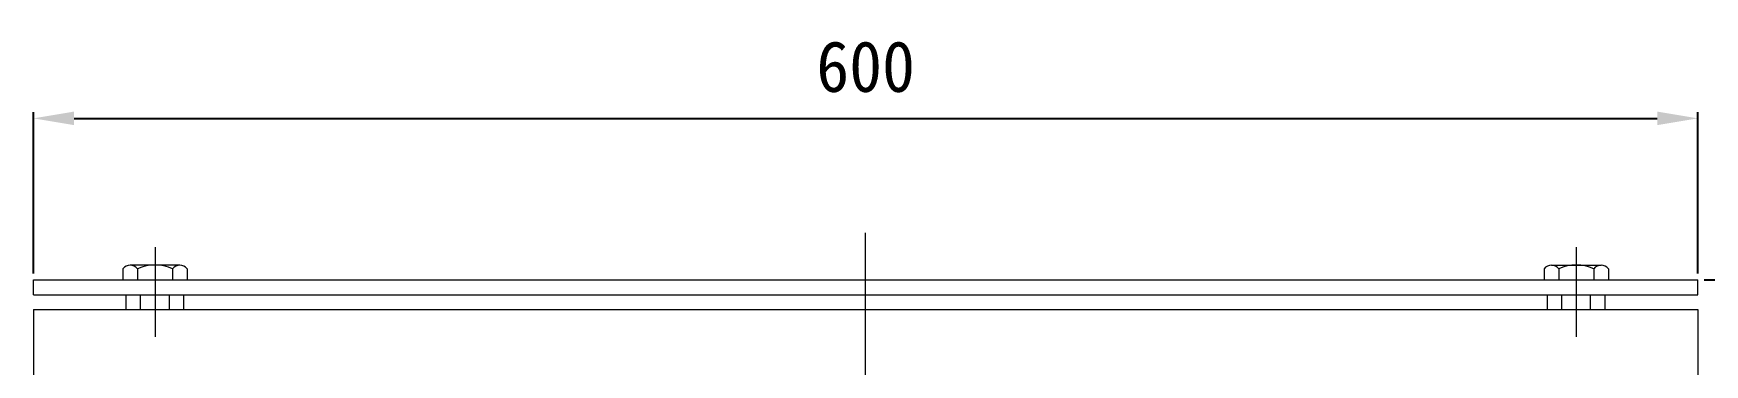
# Model space of a CAD drawing. Extents: x 48642 to 53239, y 28011 to 31798.
# Drawn here: x 51333 to 51990, y 30521 to 30651 of the extents above; entities that cross this region are included whole.
import ezdxf

# ---------------------------------------------------------------- set-up
doc = ezdxf.new("R2010")
doc.units = 0
doc.header["$LTSCALE"] = 80
doc.header["$PDMODE"] = 3
doc.linetypes.add('A-CENTR01', pattern=[2, 1.25, -0.25, 0.25, -0.25])
doc.linetypes.add('CENTER', pattern=[2, 1.25, -0.25, 0.25, -0.25])
doc.layers.get('Defpoints').update_dxf_attribs({"linetype": 'CONTINUOUS'})
for name, color, linetype in [('TN-CNTL', 1, 'A-CENTR01'), ('TN-DIMS', 1, 'CONTINUOUS'), ('TN-STEL', 3, 'CONTINUOUS')]:
    doc.layers.add(name, color=color, linetype=linetype)
doc.styles.get("Standard").update_dxf_attribs({"font": 'GulimChe.ttf'})
doc.dimstyles.get("Standard").update_dxf_attribs({"dimtxt": 3, "dimasz": 3, "dimexe": 2, "dimexo": 3, "dimgap": 1, "dimtad": 1, "dimdec": 0, "dimzin": 9, "dimdsep": 32, "dimlunit": 6, "dimtxsty": 'Standard', "dimcen": 1, "dimaunit": 1, "dimadec": 0, "dimazin": 0, "dimtfac": 1, "dimtdec": 0, "dimtix": 1, "dimtmove": 2, "dimatfit": 3, "dimfxl": 0, "dimtvp": 2, "dimtolj": 1, "dimtzin": 0, "dimlwd": -1, "dimlwe": -1, "dimarcsym": 0})

# ---------------------------------------------------------------- blocks, each defined once
blk = doc.blocks.new('*D8')
at = {"layer": 'Defpoints', "color": 0}
for p in [(51987.23, 30618.13), (51333.1, 30554.74), (51987.23, 30554.74)]:
    blk.add_point(p, dxfattribs=at)
at = {"layer": 'TN-DIMS', "color": 0}
for p, q in [((51333.1, 30557.14), (51333.1, 30620.53)), ((51349.1, 30618.13), (51971.23, 30618.13)), ((51987.23, 30557.14), (51987.23, 30620.53))]:
    blk.add_line(p, q, dxfattribs=at)
for points in [[(51349.1, 30620.8), (51349.1, 30615.47), (51333.1, 30618.13)], [(51971.23, 30620.8), (51971.23, 30615.47), (51987.23, 30618.13)]]:
    blk.add_solid(points, dxfattribs=at)
at = {"layer": 'TN-DIMS', "color": 3, "insert": (51660.16, 30638.36), "char_height": 20, "attachment_point": 5}
blk.add_mtext('\\A1;600', dxfattribs=at)
blk = doc.blocks.new('*D9')
at = {"layer": 'Defpoints', "color": 0}
for p in [(51987.23, 30554.74), (52216.66, 30554.74), (51987.23, 28280.44)]:
    blk.add_point(p, dxfattribs=at)
at = {"layer": 'TN-DIMS', "color": 0}
for p, q in [((51989.63, 30554.74), (52219.06, 30554.74)), ((52216.66, 28296.44), (52216.66, 30538.74)), ((51989.63, 28280.44), (52219.06, 28280.44))]:
    blk.add_line(p, q, dxfattribs=at)
for points in [[(52213.99, 30538.74), (52219.33, 30538.74), (52216.66, 30554.74)], [(52213.99, 28296.44), (52219.33, 28296.44), (52216.66, 28280.44)]]:
    blk.add_solid(points, dxfattribs=at)
at = {"layer": 'TN-DIMS', "color": 3, "insert": (52195.18, 29417.59), "char_height": 20, "attachment_point": 5, "rotation": 90}
blk.add_mtext('\\A1;2,200', dxfattribs=at)

msp = doc.modelspace()

# ---------------------------------------------------------------- linework, layer by layer
at = {"layer": 'TN-CNTL', "linetype": 'CENTER', "lineweight": 13}
for p, q in [((51660.16, 28234.39), (51660.16, 30573.17)), ((51380.89, 30567.5), (51380.89, 30532.36)), ((51939.43, 30567.5), (51939.43, 30532.36))]:
    msp.add_line(p, q, dxfattribs=at)
at = {"layer": 'TN-STEL', "lineweight": 13}
for p, q in [((51368.28, 30559.08), (51368.28, 30554.74)), ((51390.65, 30560.49), (51371.13, 30560.49)), ((51373.98, 30559.08), (51373.98, 30554.74)), ((51387.8, 30559.08), (51387.8, 30554.74)), ((51393.5, 30559.08), (51393.5, 30554.74)), ((51926.82, 30559.08), (51926.82, 30554.74)), ((51929.67, 30560.49), (51949.19, 30560.49)), ((51932.53, 30559.08), (51932.53, 30554.74)), ((51946.34, 30559.08), (51946.34, 30554.74)), ((51952.05, 30559.08), (51952.05, 30554.74)), ((51333.1, 30554.74), (51987.23, 30554.74)), ((51333.1, 30548.84), (51333.1, 30554.74)), ((51987.23, 30548.84), (51987.23, 30554.74)), ((51333.1, 30548.84), (51987.23, 30548.84)), ((51369.59, 30543.08), (51369.59, 30548.84)), ((51375.24, 30543.08), (51375.24, 30548.84)), ((51386.55, 30543.08), (51386.55, 30548.84)), ((51392.2, 30543.08), (51392.2, 30548.84)), ((51928.13, 30543.08), (51928.13, 30548.84)), ((51933.78, 30543.08), (51933.78, 30548.84)), ((51945.09, 30543.08), (51945.09, 30548.84)), ((51950.74, 30543.08), (51950.74, 30548.84)), ((51333.1, 30543.08), (51987.23, 30543.08)), ((51333.1, 30543.08), (51333.1, 30501.62)), ((51987.23, 30543.08), (51987.23, 30501.62))]:
    msp.add_line(p, q, dxfattribs=at)
for centre, radius, start, end in [((51371.13, 30556.92), 3.57, 37.07347, 142.92653), ((51380.89, 30542.96), 17.54, 66.79293, 113.20707), ((51390.65, 30556.92), 3.57, 37.07347, 142.92653), ((51929.67, 30556.92), 3.57, 37.07347, 142.92653), ((51939.43, 30542.96), 17.54, 66.79293, 113.20707), ((51949.19, 30556.92), 3.57, 37.07347, 142.92653)]:
    msp.add_arc(centre, radius, start, end, dxfattribs=at)

# ---------------------------------------------------------------- dimensions: what is measured, and where the dimension line sits
at = {"layer": 'TN-DIMS'}
dim = msp.add_linear_dim(base=(51987.23, 30618.13), p1=(51333.1, 30554.74), p2=(51987.23, 30554.74), text='600', dimstyle='Standard', override={"dimscale": 8, "dimtxt": 2.5, "dimasz": 2, "dimexe": 0.3, "dimexo": 0.3, "dimgap": 1.25, "dimzin": 8, "dimclrt": 3}, dxfattribs=at)
dim.commit()
dim.dimension.update_dxf_attribs({"geometry": '*D8', "text_midpoint": (51660.16, 30638.36)})
dim = msp.add_linear_dim(base=(52216.66, 30554.74), p1=(51987.23, 28280.44), p2=(51987.23, 30554.74), angle=90, text='2,200', dimstyle='Standard', override={"dimscale": 8, "dimtxt": 2.5, "dimasz": 2, "dimexe": 0.3, "dimexo": 0.3, "dimgap": 1.25, "dimzin": 8, "dimclrt": 3}, dxfattribs=at)
dim.commit()
dim.dimension.update_dxf_attribs({"geometry": '*D9', "text_midpoint": (52195.18, 29417.59)})

doc.saveas('drawing.dxf')
